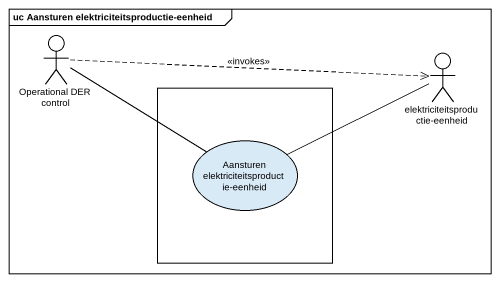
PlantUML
@startuml
mainframe uc Aansturen elektriciteitsproductie-eenheid
actor "Operational DER control" as Operational_DER_control
actor "elektriciteitsproductie-eenheid" as elektriciteitsproductie
rectangle " " as rectangle1 {
  usecase "Aansturen elektriciteitsproductie-eenheid" as Aansturen
}
Operational_DER_control .right.> elektriciteitsproductie : <<invokes>>
Operational_DER_control -right- Aansturen
elektriciteitsproductie -left- Aansturen
@enduml
